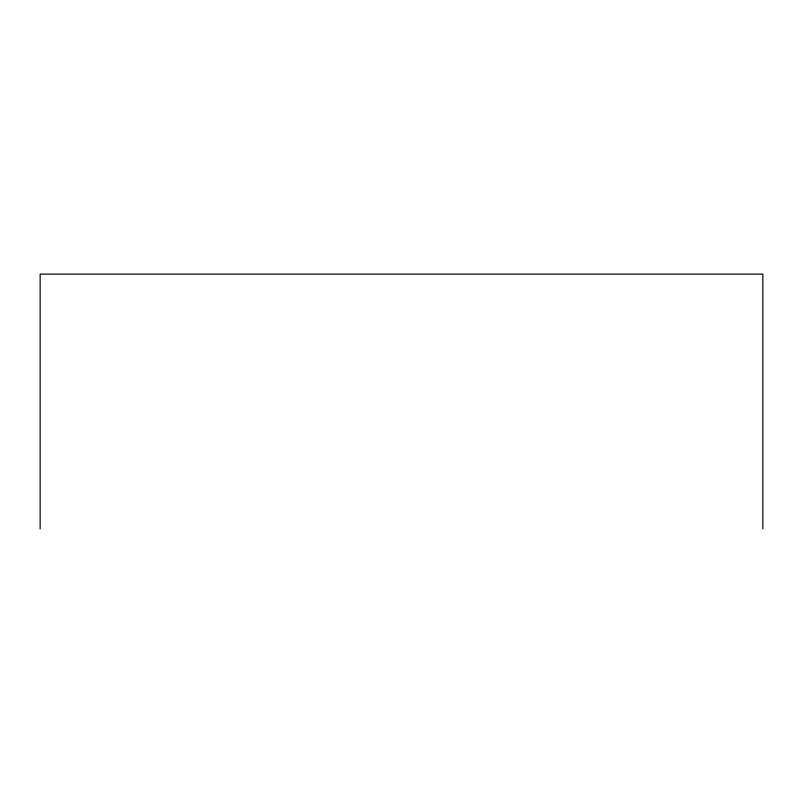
<?xml version="1.0" encoding="UTF-8"?>
<svg xmlns="http://www.w3.org/2000/svg" width="803" height="803" viewBox="0 0 803 803"><rect width="100%" height="100%" fill="white"/><g stroke="black" fill="none" stroke-linecap="round" stroke-linejoin="round"><path stroke-width="1.2" d="M762.85 528.876L762.85 274.124L40.15 274.124L40.15 528.876"/></g></svg>
